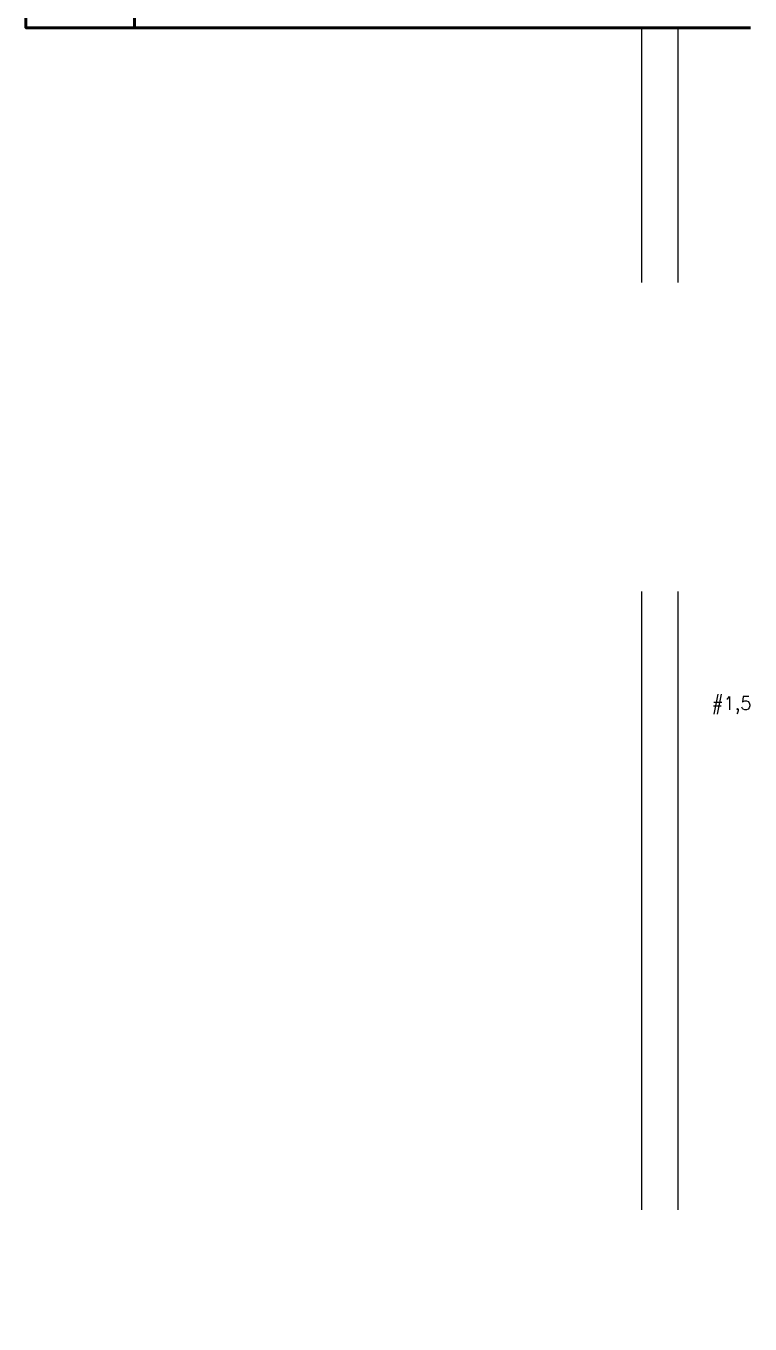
# Model space of a CAD drawing. Header units: millimetres. Extents: x 2775 to 3964, y 1473 to 2314.
# Drawn here: x 2875.8 to 2896.62, y 2116.77 to 2154.11 of the extents above; entities that cross this region are included whole.
import ezdxf

# ---------------------------------------------------------------- set-up
doc = ezdxf.new("R2010")
doc.units = ezdxf.units.MM
doc.linetypes.add('ACAD_ISO04W100', pattern=[30, 24, -3, 0, -3])
doc.linetypes.add('DASHEDX2', pattern=[38.1, 25.4, -12.7])
doc.layers.add('01', color=254, linetype='Continuous')
for name, color, linetype, lineweight in [('06', 252, 'Continuous', 60), ('EJEL0550C', 50, 'Continuous', 35), ('EJEL25170TP', 10, 'ACAD_ISO04W100', 25)]:
    doc.layers.add(name, color=color, linetype=linetype, lineweight=lineweight)
doc.styles.add('ROMANS', font='romans', dxfattribs={"height": 0.2})

msp = doc.modelspace()

# ---------------------------------------------------------------- linework, layer by layer
at = {"layer": '01', "linetype": 'DASHEDX2', "ltscale": 0.7}
for p, q in [((2893.508, 2093.391), (2893.508, 2154.055)), ((2894.549, 2093.391), (2894.549, 2154.055))]:
    msp.add_line(p, q, dxfattribs=at)
at = {"layer": '06', "ltscale": 5}
for p, q in [((2878.928, 2154.055), (2878.928, 2157.18)), ((2896.632, 2154.055), (2878.928, 2154.055))]:
    msp.add_line(p, q, dxfattribs=at)
msp.add_lwpolyline([(2878.928, 2157.18), (2875.803, 2157.18), (2875.803, 2154.055), (2878.928, 2154.055)], dxfattribs=at)
at = {"layer": 'EJEL25170TP', "ltscale": 5}
msp.add_arc((2896.19, 2055.111), 109.473, 39.77918, 97.33251, dxfattribs=at)

# ---------------------------------------------------------------- texts
at = {"layer": 'EJEL0550C', "style": 'ROMANS'}
msp.add_text('#1,5', height=0.3763, dxfattribs=at).set_placement((2895.516, 2134.441))

doc.saveas('drawing.dxf')
